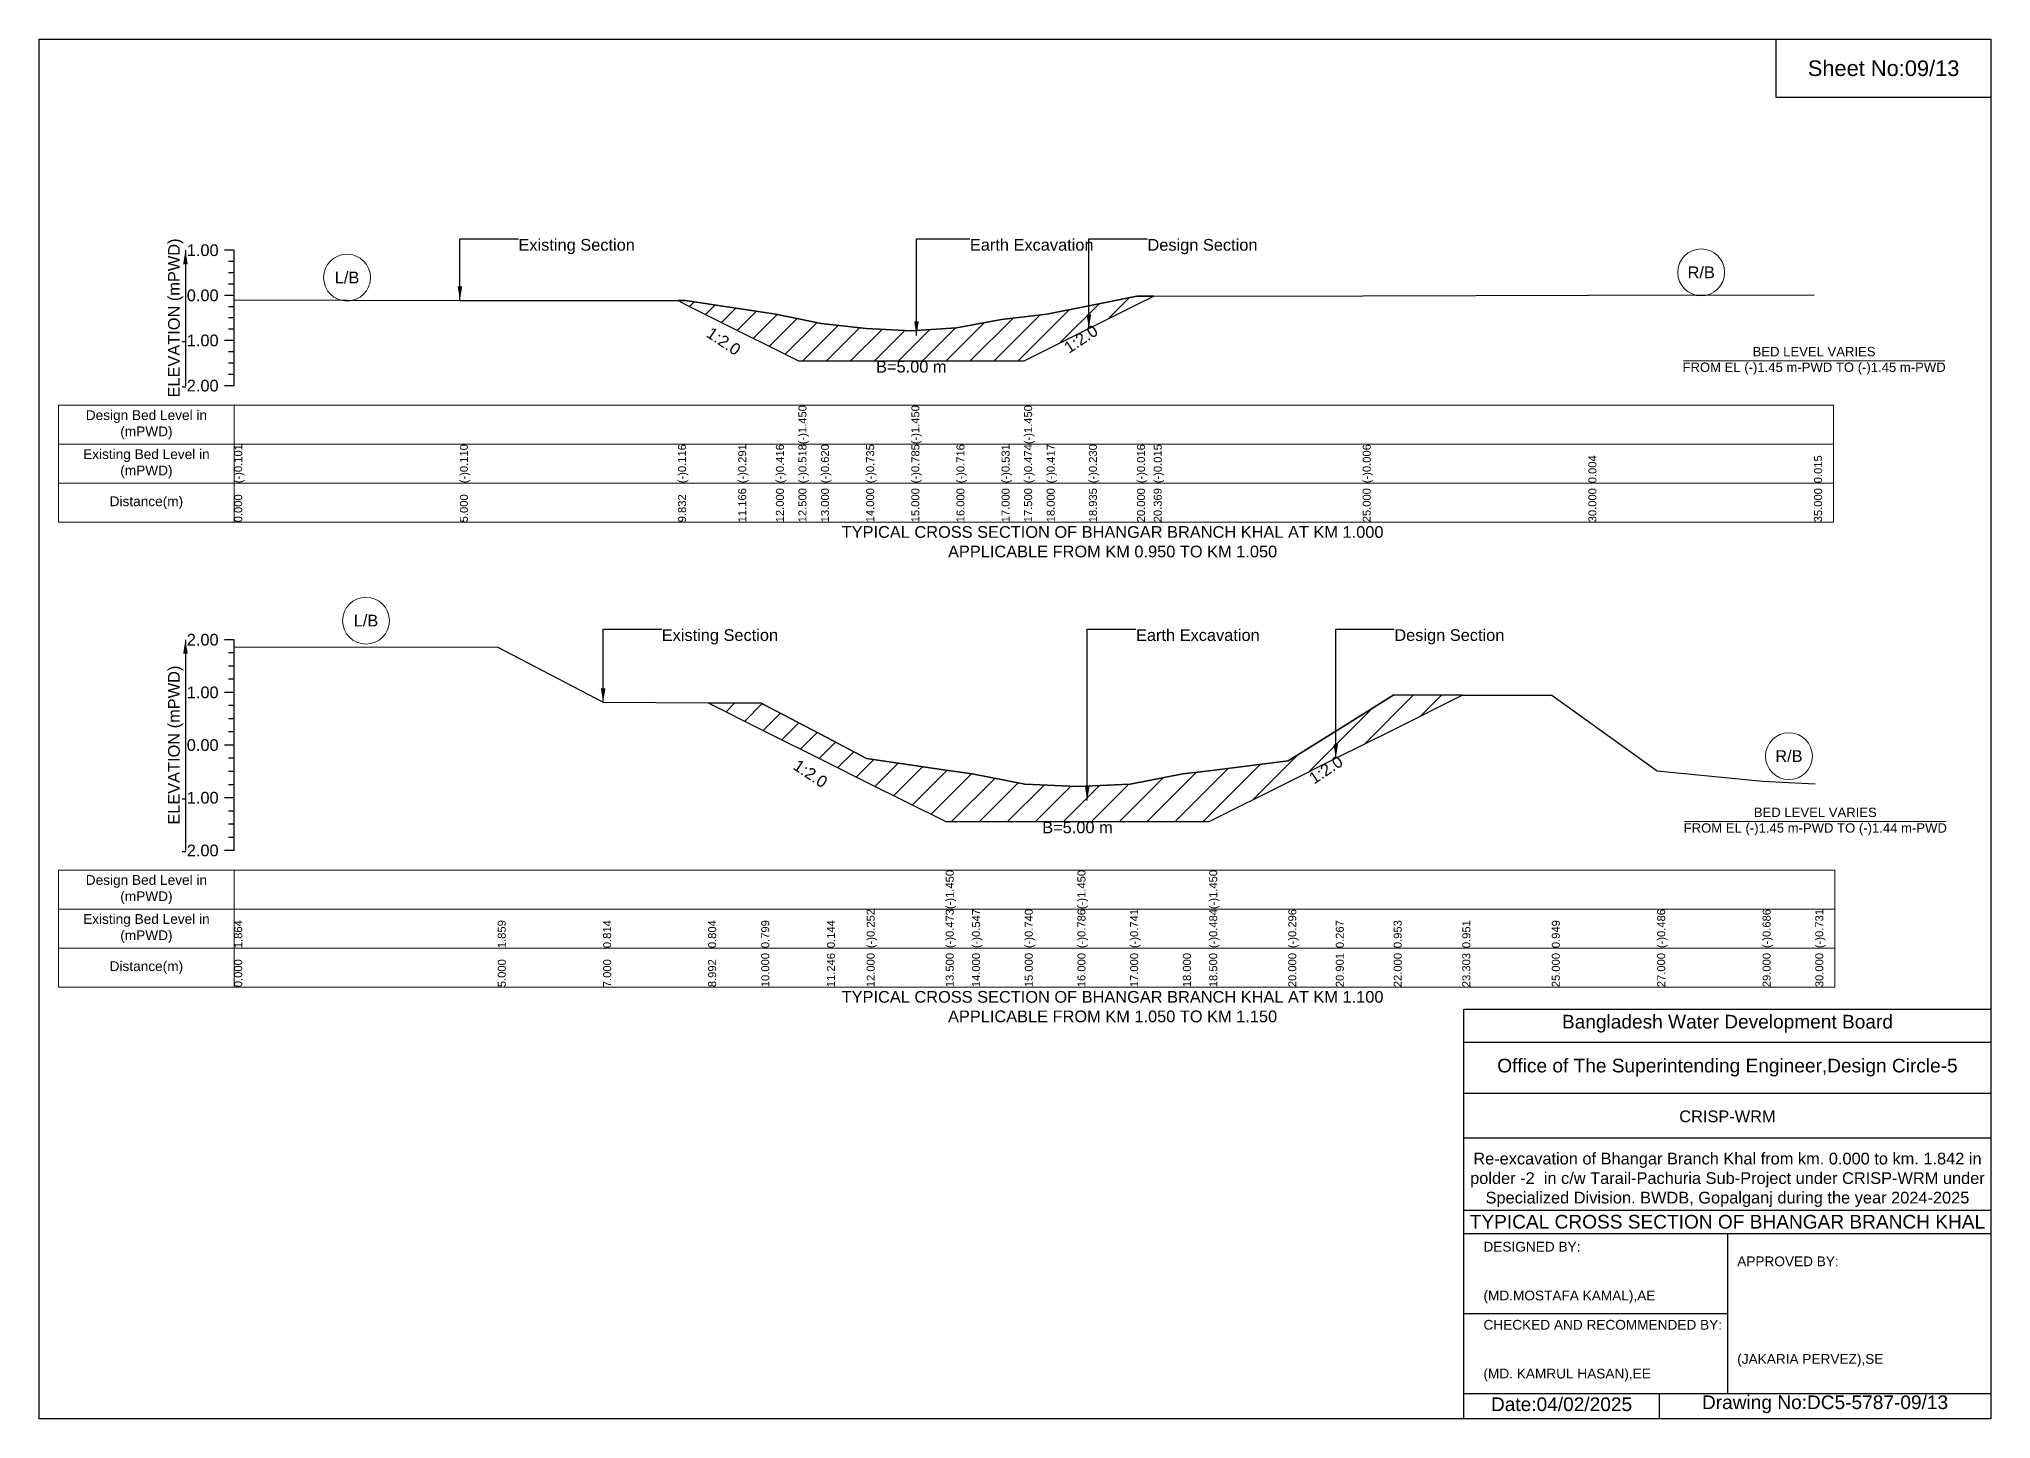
# Model space of a CAD drawing. Header units: inches. Extents: x 91000 to 238000, y -13637 to 0.
# Drawn here: x 180000 to 188000, y -5656 to 0 of the extents above; entities that cross this region are included whole.
import ezdxf

# ---------------------------------------------------------------- set-up
doc = ezdxf.new("R2010")
doc.units = ezdxf.units.IN
doc.header["$LTSCALE"] = 7
doc.header["$MEASUREMENT"] = 0
for name, color, linetype, lineweight in [('Cross section Data Border', 7, 'Continuous', 9), ('Cross Section Labels', 7, 'Continuous', 9), ('Existing_Bed_Level for Xsection', 7, 'Continuous', 25)]:
    doc.layers.add(name, color=color, linetype=linetype, lineweight=lineweight)
doc.styles.get("Standard").update_dxf_attribs({"font": 'arial.ttf'})
doc.dimstyles.get("Standard").update_dxf_attribs({"dimtxt": 0.18, "dimasz": 0.18, "dimexe": 0.18, "dimexo": 0.0625, "dimgap": 0.09, "dimtad": 0, "dimtih": 1, "dimtoh": 1, "dimdec": 4, "dimzin": 0, "dimdsep": 46, "dimtxsty": 'Standard', "dimcen": 0.09, "dimadec": 0, "dimazin": 0, "dimtfac": 1, "dimtdec": 4, "dimtofl": 0, "dimtmove": 0, "dimatfit": 3, "dimfxl": 1, "dimtolj": 1, "dimtzin": 0, "dimarcsym": 0})

msp = doc.modelspace()

# ---------------------------------------------------------------- hatches: boundary and pattern name
at = {"layer": 'Existing_Bed_Level for Xsection'}
h = msp.add_hatch(dxfattribs=at)
h.set_pattern_fill('ANSI31', color=256, scale=555, style=0)
h.paths.add_polyline_path([(182618.8, -1072.2), (182650, -1087.8), (182865.7, -1195.6), (183020, -1272.8), (183112.5, -1319), (183205, -1319), (183390, -1319), (183575, -1319), (183760, -1319), (183945, -1319), (184037.5, -1319), (184130, -1272.8), (184302.9, -1186.3), (184500, -1087.8), (184568.4, -1053.6), (184500, -1053.7), (184302.9, -1093.2), (184130, -1127.9), (184037.5, -1138.5), (183945, -1149), (183760, -1183.2), (183575, -1196), (183390, -1186.8), (183205, -1165.5), (183112.5, -1146.6), (183020, -1127.7), (182865.7, -1104.6), (182650, -1072.2)])
h = msp.add_hatch(dxfattribs=at)
h.set_pattern_fill('ANSI31', color=256, scale=648, style=0)
h.paths.add_polyline_path([(182742.3, -2720.6), (182960, -2829.4), (183229.1, -2964), (183392, -3045.4), (183716, -3207.4), (183824, -3207.4), (184040, -3207.4), (184256, -3207.4), (184472, -3207.4), (184688, -3207.4), (184796, -3207.4), (185120, -3045.4), (185314.7, -2948.1), (185552, -2829.4), (185833.3, -2688.8), (185552, -2688.4), (185314.7, -2836.6), (185120, -2958.2), (184796, -2998.8), (184688, -3012.4), (184472, -3054.3), (184256, -3064), (184040, -3054.1), (183824, -3012.4), (183716, -2996.4), (183392, -2948.7), (183229.1, -2863.1), (182960, -2721.6)])

# ---------------------------------------------------------------- linework, layer by layer
for points in [[(180000, 0), (188000, 0), (188000, -5656), (180000, -5656)], [(187120, 0), (188000, 0), (188000, -240), (187120, -240)]]:
    msp.add_lwpolyline(points, close=True)
for points in [[(185840, -5656), (185840, -3976), (188000, -3976)], [(185840, -4112), (188000, -4112)], [(185840, -4320), (188000, -4320)], [(185840, -4504), (188000, -4504)], [(185840, -4800), (188000, -4800)], [(185840, -4896), (188000, -4896)], [(186920, -4896), (186920, -5552)], [(185840, -5224), (186920, -5224)], [(185840, -5552), (188000, -5552)], [(186640, -5552), (186640, -5656)]]:
    msp.add_lwpolyline(points)
at = {"layer": 'Cross section Data Border'}
for points in [[(180080, -1500.8), (187355, -1500.8), (187355, -1980.8), (180080, -1980.8)], [(180080, -3406.2), (187360, -3406.2), (187360, -3886.2), (180080, -3886.2)]]:
    msp.add_lwpolyline(points, close=True, dxfattribs=at)
for points in [[(180800, -1500.8), (180800, -1980.8)], [(180080, -1660.8), (187355, -1660.8)], [(180080, -1820.8), (187355, -1820.8)], [(180800, -3406.2), (180800, -3886.2)], [(180080, -3566.2), (187360, -3566.2)], [(180080, -3726.2), (187360, -3726.2)]]:
    msp.add_lwpolyline(points, dxfattribs=at)
at = {"layer": 'Cross Section Labels'}
for points in [[(186739.2, -1319), (187810.8, -1319)], [(186744.2, -3207.4), (187815.8, -3207.4)]]:
    msp.add_lwpolyline(points, dxfattribs=at)
for centre in [(186812.5, -956.5), (181262.5, -977.8), (181340, -2384.1), (187172, -2939.3)]:
    msp.add_circle(centre, 96, dxfattribs=at)
at = {"layer": 'Existing_Bed_Level for Xsection'}
for points in [[(180800, -865.8), (180760, -865.8)], [(180800, -1420.8), (180800, -1235.8), (180800, -1050.8), (180800, -865.8)], [(180800, -912), (180776, -912)], [(180800, -958.3), (180776, -958.3)], [(180800, -1004.5), (180776, -1004.5)], [(180800, -1050.8), (180760, -1050.8)], [(180800, -1097), (180776, -1097)], [(180800, -1069.5), (181725, -1071.1), (182618.8, -1072.2), (182650, -1072.2), (182865.7, -1104.6), (183020, -1127.7), (183112.5, -1146.6), (183112.5, -1146.6), (183205, -1165.5), (183390, -1186.8), (183575, -1196), (183575, -1196), (183760, -1183.2), (183945, -1149), (184037.5, -1138.5), (184037.5, -1138.5), (184130, -1127.9), (184302.9, -1093.2), (184500, -1053.7), (184568.4, -1053.6), (185425, -1051.9), (186350, -1050), (187275, -1048)], [(180800, -1143.3), (180776, -1143.3)], [(180800, -1189.5), (180776, -1189.5)], [(180800, -1235.8), (180760, -1235.8)], [(180800, -1282), (180776, -1282)], [(180800, -1328.3), (180776, -1328.3)], [(180800, -1420.8), (180760, -1420.8)], [(180800, -1374.5), (180776, -1374.5)], [(180800, -2462.2), (180760, -2462.2)], [(180800, -3326.2), (180800, -3110.2), (180800, -2894.2), (180800, -2678.2), (180800, -2462.2)], [(180800, -2516.2), (180776, -2516.2)], [(180800, -2491.6), (181880, -2492.7), (182312, -2718.4), (182742.3, -2720.6), (182960, -2721.6), (183229.1, -2863.1), (183392, -2948.7), (183716, -2996.4), (183716, -2996.4), (183824, -3012.4), (184040, -3054.1), (184256, -3064), (184256, -3064), (184472, -3054.3), (184688, -3012.4), (184796, -2998.8), (184796, -2998.8), (185120, -2958.2), (185314.7, -2836.6), (185552, -2688.4), (185833.3, -2688.8), (186200, -2689.2), (186632, -2999.2), (187064, -3042.4), (187280, -3052.1)], [(180800, -2570.2), (180776, -2570.2)], [(180800, -2624.2), (180776, -2624.2)], [(180800, -2678.2), (180760, -2678.2)], [(180800, -2732.2), (180776, -2732.2)], [(180800, -2786.2), (180776, -2786.2)], [(180800, -2840.2), (180776, -2840.2)], [(180800, -2894.2), (180760, -2894.2)], [(180800, -2948.2), (180776, -2948.2)], [(180800, -3002.2), (180776, -3002.2)], [(180800, -3110.2), (180760, -3110.2)], [(180800, -3056.2), (180776, -3056.2)], [(180800, -3164.2), (180776, -3164.2)], [(180800, -3218.2), (180776, -3218.2)], [(180800, -3272.2), (180776, -3272.2)], [(180800, -3326.2), (180760, -3326.2)]]:
    msp.add_lwpolyline(points, dxfattribs=at)
for points in [[(182618.8, -1072.2), (182618.8, -1072.2), (182650, -1087.8), (182865.7, -1195.6), (183020, -1272.8), (183112.5, -1319), (183112.5, -1319), (183205, -1319), (183390, -1319), (183575, -1319), (183575, -1319), (183760, -1319), (183945, -1319), (184037.5, -1319), (184037.5, -1319), (184130, -1272.8), (184302.9, -1186.3), (184500, -1087.8), (184568.4, -1053.6), (184568.4, -1053.6), (184568.4, -1053.6), (184500, -1053.7), (184302.9, -1093.2), (184130, -1127.9), (184037.5, -1138.5), (184037.5, -1138.5), (183945, -1149), (183760, -1183.2), (183575, -1196), (183575, -1196), (183390, -1186.8), (183205, -1165.5), (183112.5, -1146.6), (183112.5, -1146.6), (183020, -1127.7), (182865.7, -1104.6), (182650, -1072.2), (182618.8, -1072.2)], [(182742.3, -2720.6), (182742.3, -2720.6), (182960, -2829.4), (183229.1, -2964), (183392, -3045.4), (183716, -3207.4), (183716, -3207.4), (183824, -3207.4), (184040, -3207.4), (184256, -3207.4), (184256, -3207.4), (184472, -3207.4), (184688, -3207.4), (184796, -3207.4), (184796, -3207.4), (185120, -3045.4), (185314.7, -2948.1), (185552, -2829.4), (185833.3, -2688.8), (185552, -2688.4), (185314.7, -2836.6), (185120, -2958.2), (184796, -2998.8), (184796, -2998.8), (184688, -3012.4), (184472, -3054.3), (184256, -3064), (184256, -3064), (184040, -3054.1), (183824, -3012.4), (183716, -2996.4), (183716, -2996.4), (183392, -2948.7), (183229.1, -2863.1), (182960, -2721.6), (182742.3, -2720.6)]]:
    msp.add_lwpolyline(points, close=True, dxfattribs=at)

# ---------------------------------------------------------------- texts
at = {"attachment_point": 5}
for s, insert, char_height in [('Sheet No:09/13', (187560, -120), 64), ('Bangladesh Water Development Board', (186920, -4036), 56), ('Office of The Superintending Engineer,Design Circle-5', (186920, -4216), 56)]:
    msp.add_mtext(s, dxfattribs=dict(at, insert=insert, char_height=char_height))
for s, insert, char_height, width, attachment_point in [('CRISP-WRM', (186920, -4416), 48, 2240, 5), ('Re-excavation of Bhangar Branch Khal from km. 0.000 to km. 1.842 in polder -2  in c/w Tarail-Pachuria Sub-Project under CRISP-WRM under Specialized Division. BWDB, Gopalganj during the year 2024-2025', (186920, -4676), 48, 2160, 5), ('TYPICAL CROSS SECTION OF BHANGAR BRANCH KHAL', (186920, -4848), 56, 2240, 5), ('DESIGNED BY:^J^J^J(MD.MOSTAFA KAMAL),AE', (185920, -5056), 40, 1120, 4), ('APPROVED BY:^J^J^J^J^J^J(JAKARIA PERVEZ),SE', (186960, -5216), 40, 1120, 4), ('CHECKED AND RECOMMENDED BY:^J^J^J(MD. KAMRUL HASAN),EE', (185920, -5376), 40, 1120, 4), ('Date:04/02/2025', (186240, -5596), 56, 1120, 5), ('Drawing No:DC5-5787-09/13', (187320, -5596), 56, 1760, 5)]:
    msp.add_mtext(s, dxfattribs=dict(insert=insert, char_height=char_height, width=width, attachment_point=attachment_point))
at = {"layer": 'Cross section Data Border', "char_height": 40, "width": 640, "attachment_point": 5}
for s, insert in [('Design Bed Level in (mPWD)', (180440, -1580.8)), ('Existing Bed Level in (mPWD)', (180440, -1740.8)), ('Distance(m)', (180440, -1900.8)), ('Design Bed Level in (mPWD)', (180440, -3486.2)), ('Existing Bed Level in (mPWD)', (180440, -3646.2)), ('Distance(m)', (180440, -3806.2))]:
    msp.add_mtext(s, dxfattribs=dict(at, insert=insert))
at = {"layer": 'Cross Section Labels'}
for s, insert, char_height, attachment_point in [('Existing Section', (181965, -819.5), 48, 1), ('Earth Excavation', (183815, -819.5), 48, 1), ('Design Section', (184542.9, -819.5), 48, 1), ('L/B', (181262.5, -977.8), 48, 5), ('R/B', (186812.5, -956.5), 48, 5), ('BED LEVEL VARIES ^JFROM EL (-)1.45 m-PWD TO (-)1.45 m-PWD', (187275, -1319), 38.4, 5), ('B=5.00 m', (183575, -1319), 48, 2), ('TYPICAL CROSS SECTION OF BHANGAR BRANCH KHAL AT KM 1.000^JAPPLICABLE FROM KM 0.950 TO KM 1.050', (184400, -2060.8), 48, 5), ('L/B', (181340, -2384.1), 48, 5), ('Existing Section', (182552, -2419), 48, 1), ('Earth Excavation', (184496, -2419), 48, 1), ('Design Section', (185554.7, -2419), 48, 1), ('R/B', (187172, -2939.3), 48, 5), ('BED LEVEL VARIES ^JFROM EL (-)1.45 m-PWD TO (-)1.44 m-PWD', (187280, -3207.4), 38.4, 5), ('B=5.00 m', (184256, -3207.4), 48, 2), ('TYPICAL CROSS SECTION OF BHANGAR BRANCH KHAL AT KM 1.100^JAPPLICABLE FROM KM 1.050 TO KM 1.150', (184400, -3966.2), 48, 5)]:
    msp.add_mtext(s, dxfattribs=dict(at, insert=insert, char_height=char_height, attachment_point=attachment_point))
at = {"layer": 'Cross Section Labels', "char_height": 48, "attachment_point": 2}
for insert, rotation in [((182819.4, -1218.7), 326.30993), ((184256.7, -1209.4), 33.69007), ((183175.1, -2991), 326.30993), ((185260.7, -2975.1), 33.69007)]:
    msp.add_mtext('1:2.0', dxfattribs=dict(at, insert=insert, rotation=rotation))
at = {"layer": 'Existing_Bed_Level for Xsection', "rotation": 90}
for s, insert, char_height, attachment_point in [('ELEVATION (mPWD)', (180560, -1143.3), 48, 5), ('(-)1.450', (183112.5, -1660.8), 32.8, 1), ('(-)1.450', (183575, -1660.8), 32.8, 1), ('(-)1.450', (184037.5, -1660.8), 32.8, 1), ('(-)0.101', (180800, -1820.8), 32.8, 1), ('(-)0.110', (181725, -1820.8), 32.8, 1), ('(-)0.116', (182618.8, -1820.8), 32.8, 1), ('(-)0.291', (182865.7, -1820.8), 32.8, 1), ('(-)0.416', (183020, -1820.8), 32.8, 1), ('(-)0.518', (183112.5, -1820.8), 32.8, 1), ('(-)0.620', (183205, -1820.8), 32.8, 1), ('(-)0.735', (183390, -1820.8), 32.8, 1), ('(-)0.785', (183575, -1820.8), 32.8, 1), ('(-)0.716', (183760, -1820.8), 32.8, 1), ('(-)0.531', (183945, -1820.8), 32.8, 1), ('(-)0.474', (184037.5, -1820.8), 32.8, 1), ('(-)0.417', (184130, -1820.8), 32.8, 1), ('(-)0.230', (184302.9, -1820.8), 32.8, 1), ('(-)0.016', (184500, -1820.8), 32.8, 1), ('(-)0.015', (184568.4, -1820.8), 32.8, 1), ('(-)0.006', (185425, -1820.8), 32.8, 1), ('0.004', (186350, -1820.8), 32.8, 1), ('0.015', (187275, -1820.8), 32.8, 1), ('0.000', (180800, -1980.8), 32.8, 1), ('5.000', (181725, -1980.8), 32.8, 1), ('9.832', (182618.8, -1980.8), 32.8, 1), ('11.166', (182865.7, -1980.8), 32.8, 1), ('12.000', (183020, -1980.8), 32.8, 1), ('12.500', (183112.5, -1980.8), 32.8, 1), ('13.000', (183205, -1980.8), 32.8, 1), ('14.000', (183390, -1980.8), 32.8, 1), ('15.000', (183575, -1980.8), 32.8, 1), ('16.000', (183760, -1980.8), 32.8, 1), ('17.000', (183945, -1980.8), 32.8, 1), ('17.500', (184037.5, -1980.8), 32.8, 1), ('18.000', (184130, -1980.8), 32.8, 1), ('18.935', (184302.9, -1980.8), 32.8, 1), ('20.000', (184500, -1980.8), 32.8, 1), ('20.369', (184568.4, -1980.8), 32.8, 1), ('25.000', (185425, -1980.8), 32.8, 1), ('30.000', (186350, -1980.8), 32.8, 1), ('35.000', (187275, -1980.8), 32.8, 1), ('ELEVATION (mPWD)', (180560, -2894.2), 48, 5), ('(-)1.450', (183716, -3566.2), 32.8, 1), ('(-)1.450', (184256, -3566.2), 32.8, 1), ('(-)1.450', (184796, -3566.2), 32.8, 1), ('(-)0.252', (183392, -3726.2), 32.8, 1), ('(-)0.473', (183716, -3726.2), 32.8, 1), ('(-)0.547', (183824, -3726.2), 32.8, 1), ('(-)0.740', (184040, -3726.2), 32.8, 1), ('(-)0.786', (184256, -3726.2), 32.8, 1), ('(-)0.741', (184472, -3726.2), 32.8, 1), ('(-)0.484', (184796, -3726.2), 32.8, 1), ('(-)0.296', (185120, -3726.2), 32.8, 1), ('(-)0.486', (186632, -3726.2), 32.8, 1), ('(-)0.686', (187064, -3726.2), 32.8, 1), ('(-)0.731', (187280, -3726.2), 32.8, 1), ('1.864', (180800, -3726.2), 32.8, 1), ('1.859', (181880, -3726.2), 32.8, 1), ('0.814', (182312, -3726.2), 32.8, 1), ('0.804', (182742.3, -3726.2), 32.8, 1), ('0.799', (182960, -3726.2), 32.8, 1), ('0.144', (183229.1, -3726.2), 32.8, 1), ('0.267', (185314.7, -3726.2), 32.8, 1), ('0.953', (185552, -3726.2), 32.8, 1), ('0.951', (185833.3, -3726.2), 32.8, 1), ('0.949', (186200, -3726.2), 32.8, 1), ('10.000', (182960, -3886.2), 32.8, 1), ('11.246', (183229.1, -3886.2), 32.8, 1), ('12.000', (183392, -3886.2), 32.8, 1), ('13.500', (183716, -3886.2), 32.8, 1), ('14.000', (183824, -3886.2), 32.8, 1), ('15.000', (184040, -3886.2), 32.8, 1), ('16.000', (184256, -3886.2), 32.8, 1), ('17.000', (184472, -3886.2), 32.8, 1), ('18.000', (184688, -3886.2), 32.8, 1), ('18.500', (184796, -3886.2), 32.8, 1), ('20.000', (185120, -3886.2), 32.8, 1), ('20.901', (185314.7, -3886.2), 32.8, 1), ('22.000', (185552, -3886.2), 32.8, 1), ('23.303', (185833.3, -3886.2), 32.8, 1), ('25.000', (186200, -3886.2), 32.8, 1), ('27.000', (186632, -3886.2), 32.8, 1), ('29.000', (187064, -3886.2), 32.8, 1), ('30.000', (187280, -3886.2), 32.8, 1), ('0.000', (180800, -3886.2), 32.8, 1), ('5.000', (181880, -3886.2), 32.8, 1), ('7.000', (182312, -3886.2), 32.8, 1), ('8.992', (182742.3, -3886.2), 32.8, 1)]:
    msp.add_mtext(s, dxfattribs=dict(at, insert=insert, char_height=char_height, attachment_point=attachment_point))
at = {"layer": 'Existing_Bed_Level for Xsection', "char_height": 48, "attachment_point": 6}
for s, insert in [('1.00', (180736, -865.8)), ('0.00', (180736, -1050.8)), ('-1.00', (180736, -1235.8)), ('-2.00', (180736, -1420.8)), ('2.00', (180736, -2462.2)), ('1.00', (180736, -2678.2)), ('0.00', (180736, -2894.2)), ('-1.00', (180736, -3110.2)), ('-2.00', (180736, -3326.2))]:
    msp.add_mtext(s, dxfattribs=dict(at, insert=insert))

# ---------------------------------------------------------------- leaders
at = {"layer": 'Cross Section Labels', "annotation_type": 0, "has_hookline": 1, "hookline_direction": 0}
for points, text_width in [([(181725, -1071.1), (181725, -819.5), (181964.9, -819.5)], 467.2), ([(183596.3, -1215.1), (183596.3, -819.5), (183814.9, -819.5)], 497), ([(184302.9, -1186.3), (184302.9, -819.5), (184542.8, -819.5)], 441.2), ([(182312, -2718.4), (182312, -2419), (182551.9, -2419)], 467.2), ([(184296, -3121.1), (184296, -2419), (184495.9, -2419)], 497), ([(185314.7, -2948.1), (185314.7, -2419), (185554.6, -2419)], 441.2)]:
    msp.add_leader(points, dimstyle='Standard', override={"dimasz": 57.6}, dxfattribs=dict(at, text_width=text_width))
at = {"layer": 'Existing_Bed_Level for Xsection'}
for points in [[(180600, -865.8), (180600, -1420.8)], [(180600, -2462.2), (180600, -3326.2)]]:
    msp.add_leader(points, dimstyle='Standard', override={"dimasz": 57.6}, dxfattribs=at)

doc.saveas('drawing.dxf')
